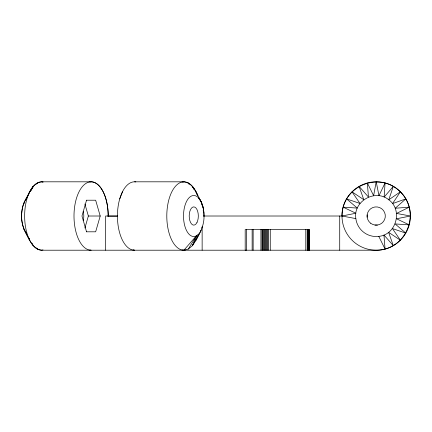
<?xml version="1.0" encoding="UTF-8"?>
<svg xmlns="http://www.w3.org/2000/svg" width="432" height="432" viewBox="0 0 432 432"><rect width="100%" height="100%" fill="white"/><g stroke="black" fill="none" stroke-linecap="round" stroke-linejoin="round"><path stroke-width="0.65" d="M246.445 229.586L246.445 250.209L245.187 250.209L245.187 229.592L308.988 229.592L309.22 250.209L308.302 250.209L308.302 229.592M252.137 250.204L252.137 229.586M253.147 250.204L253.147 229.586M260.912 250.198L260.917 229.581M262.003 250.198L262.003 229.581M262.672 250.198L262.672 229.581M263.417 250.198L263.417 229.581M264.222 250.198L264.222 229.581M265.07 250.198L265.07 229.581M265.945 250.198L265.945 229.581M266.836 250.198L266.836 229.581M267.732 250.204L267.732 229.581M268.607 250.204L268.607 229.581M270.259 250.204L270.259 229.581M305.797 250.209L305.802 229.586M307.217 250.209L307.217 229.586M307.805 250.209L307.805 229.586M308.696 250.209L308.696 229.592M309.161 229.592L308.988 250.209L309.22 229.592M355.844 218.597C352.949 201.285 375.327 188.503 388.768 199.789C403.056 209.979 396.268 234.846 378.783 236.369A20.52 20.52 0 0 1 355.844 218.597L341.998 216.011L203.488 216.011M200.227 231.433L200.988 230.596L192.445 245.63C198.229 236.758 204.25 227.102 204.028 216.119A20.52 10.26 -90 0 0 192.931 195.561A20.52 10.26 -90 0 0 183.659 219.461A20.52 10.26 -90 0 0 196.371 235.861L192.445 245.63L188.325 249.043L183.897 250.209L182.633 249.874M108.194 216.011A34.198 17.102 90 0 0 91.098 181.813L41.742 181.813C32.405 182.882 29.263 193.234 25.283 200.232C22.923 204.493 21.956 209.315 21.627 214.132C20.849 223.582 24.953 232.281 29.646 240.197C32.227 244.901 35.959 249.745 41.731 250.209L376.202 250.209C405.967 250.565 421.686 212.625 400.383 191.83C379.588 170.527 341.642 186.241 341.998 216.011L355.871 213.241L343.165 207.16L357.28 208.073L346.583 198.909L359.98 203.445L352.015 191.83L363.782 199.676L359.1 186.392A34.198 34.198 0 0 1 410.4 216.011A34.198 34.198 0 0 1 359.1 245.63A34.198 34.198 0 0 1 359.1 186.392L368.437 197.019L367.351 182.974L373.615 195.653L376.202 181.813L378.972 195.68L385.052 182.974L384.14 197.089L393.298 186.392L388.768 199.789L400.383 191.83L392.537 203.596L405.821 198.909L395.194 208.246L409.234 207.16L396.554 213.424L410.4 216.011L396.533 218.781L409.234 224.861L395.123 223.949L405.821 233.113L392.423 228.577L400.383 240.192L388.616 232.346L393.298 245.63L383.967 235.003L385.052 249.043L378.783 236.369M86.535 200.216L81.977 216.011L86.535 231.806M84.904 228.015L88.366 216.011L84.904 204.007M86.443 200.216L95.656 200.216L100.213 216.011L95.656 231.806L86.443 231.806M28.517 194.783L29.646 191.83M196.895 237.832L195.988 240.192L198.85 233.836L196.371 235.861L183.897 250.209A34.198 17.102 -90 0 1 168.399 201.56A34.198 17.102 -90 0 1 196.992 194.022M119.745 198.887L122.51 191.808M32.384 188.147L33.188 186.397L30.224 191.587M31.136 190.442L33.188 186.397M28.247 195.043L25.283 200.232L26.044 199.303M201.976 227.491L202.63 226.368M188.325 249.043L196.371 235.861M36.596 184.097L37.314 182.979M23.468 204.169L24.851 202.068M182.633 182.142L183.897 181.813C194.222 183.157 197.024 195.167 201.587 202.716C203.245 207.052 204.061 211.68 203.963 216.324M42.995 249.874L41.731 250.209A34.198 17.102 90 0 1 24.646 214.736A34.198 17.102 90 0 1 43.006 181.904M134.536 181.813L183.897 181.813M88.366 216.011L100.213 216.011M117.65 216.011L105.619 216.011L105.619 250.209M107.627 216.119L117.65 216.119M375.008 225.05L377.39 225.05M41.742 181.813L43.006 182.147M133.294 249.874L134.536 250.209A34.198 17.102 -90 0 1 117.445 214.736A34.198 17.102 -90 0 1 135.81 181.904M24.694 230.126L23.949 229.133L26.703 233.599M198.844 198.045L199.6 199.12L198.947 197.964M36.59 247.946L37.314 249.048M198.974 198.05L201.587 202.716L199.881 199.633M202.419 206.026L203.04 207.214L201.415 203.661M25.915 232.767L29.646 240.197L29.306 238.961M32.038 243.194L33.188 245.63M197.888 195.971L195.988 191.83L196.895 194.189M203.159 210.481L203.861 212.312M28.517 237.244L29.646 240.197M367.157 214.823L367.157 217.204M339.719 216.011L339.719 250.209M202.138 226.741L202.138 250.209M89.824 181.904A34.198 17.102 -90 0 1 108.194 216.119M89.824 250.117A34.198 17.102 -90 0 0 91.098 250.209A34.198 17.102 90 0 1 73.996 216.011A34.198 17.102 90 0 1 91.098 181.813M83.198 211.448A9.121 4.558 -90 0 1 83.198 220.568M185.171 250.117A34.198 17.102 90 0 1 183.897 250.209M26.73 233.782A20.52 10.26 90 0 1 26.73 198.239M189.076 184.054L188.325 182.974L189.032 184.07M194.4 189.864L192.445 186.392L194.405 189.891M370.651 223.247A9.121 9.121 0 0 0 385.241 217.199A9.121 9.121 0 0 0 372.708 207.587A9.121 9.121 0 0 0 370.651 223.247M196.992 222.458A9.121 4.558 -90 0 0 194.951 207.203A9.121 4.558 -90 0 0 189.367 218.371A9.121 4.558 -90 0 0 196.992 222.458"/></g></svg>
